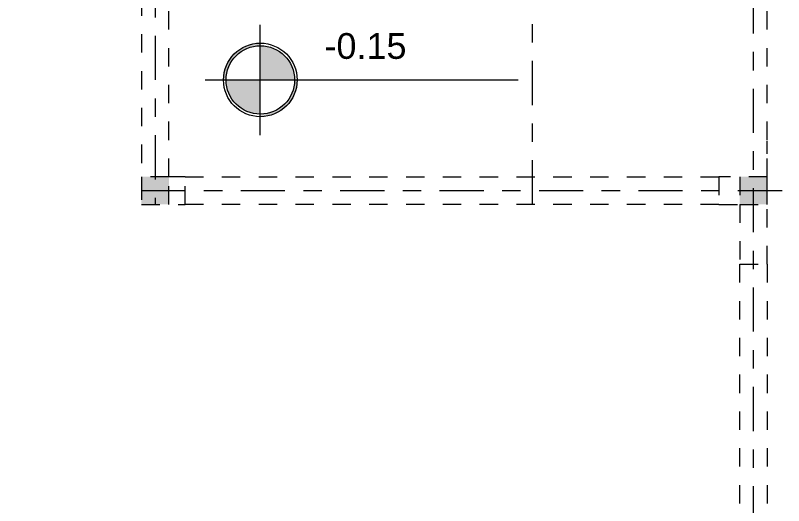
# Model space of a CAD drawing. Header units: millimetres. Extents: x -9559 to 23034, y -7226 to 22400.
# Drawn here: x 255.435 to 259.608, y 53.933 to 56.597 of the extents above; entities that cross this region are included whole.
import ezdxf

# ---------------------------------------------------------------- set-up
doc = ezdxf.new("R2010")
doc.units = ezdxf.units.MM
doc.header["$LTSCALE"] = 0.02
doc.linetypes.add('ACAD_ISO10W100', pattern=[18, 12, -3, 0, -3])
doc.linetypes.add('DASHED2', pattern=[0.375, 0.25, -0.125])
for name, color, linetype, lineweight in [('G-ANNO-DIMS', 252, 'Continuous', 15), ('I-FURN', 9, 'Continuous', 9), ('S-GRID', 253, 'ACAD_ISO10W100', 5)]:
    doc.layers.add(name, color=color, linetype=linetype, lineweight=lineweight)
doc.layers.add('IH-PLANO BASE', color=250, linetype='DASHED2', lineweight=5, transparency=0.55)
doc.styles.add('Arial_4', font='arial.ttf', dxfattribs={"height": 0.105})
doc.styles.get("Standard").update_dxf_attribs({"font": 'GOTHIC.TTF'})
doc.dimstyles.get("Standard").update_dxf_attribs({"dimtxt": 0.18, "dimasz": 0.18, "dimexe": 0.18, "dimexo": 0.0625, "dimgap": 0.09, "dimtad": 0, "dimzin": 3, "dimdsep": 46, "dimtxsty": 'Standard', "dimblk": 'ARCHTICK', "dimcen": 0.09, "dimadec": 0, "dimazin": 0, "dimtfac": 1, "dimtofl": 0, "dimtmove": 0, "dimatfit": 3, "dimldrblk": 'ARCHTICK', "dimfxl": 1, "dimtolj": 1, "dimtzin": 0, "dimarcsym": 0})

# ---------------------------------------------------------------- blocks, each defined once
blk = doc.blocks.new('Cotas de elevación - Cota de elevación - Destino rellenado-10655-Nivel 1')
at = {"transparency": 33554572}
h = blk.add_hatch(color=256, dxfattribs=at)
h.dxf.hatch_style = 1
h.paths.add_polyline_path([(0.002, 0), (0.001859, 0, -0.414214), (0, -0.001859), (0, -0.002, 0.414214)])
h.paths.add_polyline_path([(0, 0.001859), (0, 0.002, 0.414214), (-0.002, 0), (-0.001859, 0, -0.414214)])
h = blk.add_hatch(color=256, dxfattribs=at)
h.dxf.hatch_style = 1
h.paths.add_polyline_path([(0, 0), (-0.001859, 0, 0.414214), (0, -0.001859)])
h.paths.add_polyline_path([(0, 0.001859), (0, 0), (0.001859, 0, 0.414214)])
at = {"layer": 'G-ANNO-DIMS', "lineweight": 20}
h = blk.add_hatch(dxfattribs=at)
h.set_pattern_fill('AR-B88', color=256, scale=0.1)
h.paths.add_polyline_path([(0, 0.001859), (0, 0), (0.001859, 0, 0.414214)])
h.paths.add_polyline_path([(0, 0), (-0.001859, 0, 0.414214), (0, -0.001859)])
h.paths.add_polyline_path([(0.002, 0), (0.001859, 0, -0.414214), (0, -0.001859), (0, -0.002, 0.414214)])
h.paths.add_polyline_path([(0, 0.001859), (0, 0.002, 0.414214), (-0.002, 0), (-0.001859, 0, -0.414214)])
for p, q in [((0, -0.003), (0, 0.003)), ((-0.003, 0), (0.014, 0))]:
    blk.add_line(p, q, dxfattribs=at)
for radius in [0.002, 0.001859]:
    blk.add_circle((0, 0), radius, dxfattribs=at)
blk = doc.blocks.new('_ArchTick')
at = {"color": 0, "linetype": 'ByBlock', "const_width": 0.15}
blk.add_lwpolyline([(-0.5, -0.5), (0.5, 0.5)], dxfattribs=at)
blk = doc.blocks.new('*D583')
at = {"layer": 'I-FURN', "color": 0, "lineweight": -2, "ltscale": 0.2, "transparency": 16777216}
for p, q in [((261.7202, 57.8335), (260.1503, 40.7816)), ((244.7806, 40.214), (259.5281, 40.214))]:
    blk.add_line(p, q, dxfattribs=at)
for start, end in [(84.7398, 111.3549), (153.385, 180)]:
    blk.add_arc((260.0981, 40.214), 0.75, start, end, dxfattribs=at)
at = {"layer": 'I-FURN', "color": 0, "lineweight": -2, "ltscale": 0.2, "transparency": 16777216, "xscale": 0.18, "yscale": 0.18, "zscale": 0.18}
for p, rotation in [((260.1668, 40.9609), 354.7398387423056), ((259.3481, 40.214), 270.0000000000001)]:
    blk.add_blockref('_ArchTick', p, dxfattribs=dict(at, rotation=rotation))
at = {"layer": 'I-FURN', "color": 0, "ltscale": 0.2, "transparency": 16777216, "insert": (259.5926, 40.7681), "char_height": 0.18, "attachment_point": 5, "rotation": 42.3699}
blk.add_mtext('\\A1;95°', dxfattribs=at)
blk = doc.blocks.new('*D584')
at = {"layer": 'I-FURN', "color": 0, "lineweight": -2, "ltscale": 0.2, "transparency": 16777216}
for p, q in [((244.7806, 57.8342), (261.156, 57.8937)), ((260.2752, 40.2763), (261.6792, 57.3277))]:
    blk.add_line(p, q, dxfattribs=at)
for start, end in [(180.2081, 201.5802), (243.9209, 265.2931)]:
    blk.add_arc((261.726, 57.8958), 0.75, start, end, dxfattribs=at)
at = {"layer": 'I-FURN', "color": 0, "lineweight": -2, "ltscale": 0.2, "transparency": 16777216, "xscale": 0.18, "yscale": 0.18, "zscale": 0.18}
for p, rotation in [((260.976, 57.8931), 90.20805555555597), ((261.6644, 57.1483), 355.2930766759017)]:
    blk.add_blockref('_ArchTick', p, dxfattribs=dict(at, rotation=rotation))
at = {"layer": 'I-FURN', "color": 0, "ltscale": 0.2, "transparency": 16777216, "insert": (261.1752, 57.3867), "char_height": 0.18, "attachment_point": 5, "rotation": 312.7506}
blk.add_mtext('\\A1;85°', dxfattribs=at)
blk = doc.blocks.new('*D585')
at = {"layer": 'I-FURN', "color": 0, "lineweight": -2, "ltscale": 0.2, "transparency": 16777216}
for p, q in [((261.6635, 57.8956), (245.2881, 57.8361)), ((244.7181, 40.2765), (244.7181, 57.264))]:
    blk.add_line(p, q, dxfattribs=at)
for start, end in [(336.1191, 0.2081), (270, 294.089)]:
    blk.add_arc((244.7181, 57.834), 0.75, start, end, dxfattribs=at)
at = {"layer": 'I-FURN', "color": 0, "lineweight": -2, "ltscale": 0.2, "transparency": 16777216, "xscale": 0.18, "yscale": 0.18, "zscale": 0.18}
for p, rotation in [((245.4681, 57.8367), 90.20805555555592), ((244.7181, 57.084), 180.0000000000019)]:
    blk.add_blockref('_ArchTick', p, dxfattribs=dict(at, rotation=rotation))
at = {"layer": 'I-FURN', "color": 0, "ltscale": 0.2, "transparency": 16777216, "insert": (245.2494, 57.3047), "char_height": 0.18, "attachment_point": 5, "rotation": 45.104}
blk.add_mtext('\\A1;90°', dxfattribs=at)
blk = doc.blocks.new('*D586')
at = {"layer": 'I-FURN', "color": 0, "lineweight": -2, "ltscale": 0.2, "transparency": 16777216}
for p, q in [((244.7181, 57.7715), (244.7181, 40.784)), ((260.0356, 40.214), (245.2881, 40.214))]:
    blk.add_line(p, q, dxfattribs=at)
for start, end in [(66.0151, 90), (0, 23.9849)]:
    blk.add_arc((244.7181, 40.214), 0.75, start, end, dxfattribs=at)
at = {"layer": 'I-FURN', "color": 0, "lineweight": -2, "ltscale": 0.2, "transparency": 16777216, "xscale": 0.18, "yscale": 0.18, "zscale": 0.18}
for p, rotation in [((244.7181, 40.964), 180.0000000000017), ((245.4681, 40.214), 270.0000000000002)]:
    blk.add_blockref('_ArchTick', p, dxfattribs=dict(at, rotation=rotation))
at = {"layer": 'I-FURN', "color": 0, "ltscale": 0.2, "transparency": 16777216, "insert": (245.2484, 40.7443), "char_height": 0.18, "attachment_point": 5, "rotation": 315}
blk.add_mtext('\\A1;90°', dxfattribs=at)

msp = doc.modelspace()

# ---------------------------------------------------------------- hatches: boundary and pattern name
at = {"layer": 'IH-PLANO BASE'}
for points in [[(256.1196, 55.5697), (256.2696, 55.5697), (256.2696, 55.7197), (256.1196, 55.7197), (256.1196, 55.5908)], [(259.3696, 55.5697), (259.5196, 55.5697), (259.5196, 55.7197), (259.3696, 55.7197), (259.3696, 55.5908)]]:
    msp.add_hatch(color=256, dxfattribs=at).paths.add_polyline_path(points)

# ---------------------------------------------------------------- linework, layer by layer
for p, q in [((256.2696, 55.7197), (256.2696, 57.8447)), ((259.5196, 55.7197), (259.5196, 57.8447)), ((256.1196, 57.6947), (256.1196, 55.5697)), ((259.5196, 55.2447), (259.5196, 55.9136)), ((256.2696, 55.7197), (256.1196, 55.7197)), ((256.1196, 55.7197), (256.1196, 55.5697)), ((256.3571, 55.7197), (256.2696, 55.7197)), ((256.2696, 55.5697), (256.2696, 55.7197)), ((256.3571, 55.5697), (256.3571, 55.7197)), ((256.3571, 55.7197), (259.2571, 55.7197)), ((259.5196, 55.7197), (259.2571, 55.7197)), ((259.2571, 55.7197), (259.2571, 55.5697)), ((259.5196, 55.7197), (259.3696, 55.7197)), ((259.3696, 55.7197), (259.3696, 55.5697)), ((259.5196, 55.5697), (259.5196, 55.7197)), ((256.1196, 55.5697), (256.3571, 55.5697)), ((256.1196, 55.5697), (256.2696, 55.5697)), ((259.2571, 55.5697), (256.3571, 55.5697)), ((259.2571, 55.5697), (259.3696, 55.5697)), ((259.3696, 55.5697), (259.3696, 55.2447)), ((259.3696, 55.5697), (259.5196, 55.5697)), ((259.3696, 55.2447), (259.5196, 55.2447)), ((259.3696, 52.7447), (259.3696, 55.2447)), ((259.5196, 55.2447), (259.5196, 52.7447))]:
    msp.add_line(p, q, dxfattribs=at)
at = {"layer": 'S-GRID'}
for p, q in [((258.2446, 55.5697), (258.2446, 60.9813)), ((259.4446, 39.2183), (259.4446, 60.3463)), ((256.1946, 60.266), (256.1946, 55.5697)), ((256.1196, 55.6447), (261.5537, 55.6447))]:
    msp.add_line(p, q, dxfattribs=at)

# ---------------------------------------------------------------- block references
at = {"layer": 'IH-PLANO BASE', "xscale": 99.99999999999993, "yscale": 99.99999999999993, "zscale": 99.99999999999993}
msp.add_blockref('Cotas de elevación - Cota de elevación - Destino rellenado-10655-Nivel 1', (256.7658, 56.2463), dxfattribs=at)

# ---------------------------------------------------------------- next in the draw order: texts
at = {"layer": 'IH-PLANO BASE', "insert": (257.1141, 56.5008), "char_height": 0.14, "width": 0.533043, "attachment_point": 1, "line_spacing_factor": 0.941778, "style": 'Arial_4', "bg_fill": 3, "box_fill_scale": 1.25, "bg_fill_color": 256, "bg_fill_true_color": 13158600, "bg_fill_transparency": 0}
msp.add_mtext('-0.15', dxfattribs=at)

# ---------------------------------------------------------------- next in the draw order: dimensions: what is measured, and where the dimension line sits
at = {"layer": 'I-FURN', "ltscale": 0.2}
for base, center, p1, p2, picture, middle in [((261.0673, 57.5371), (261.726, 57.8958), (260.2701, 40.214), (244.7181, 57.834), '*D584', (261.1752, 57.3867)), ((245.0939, 57.185), (244.7181, 57.834), (261.726, 57.8958), (244.7181, 40.214), '*D585', (245.2494, 57.3047)), ((259.7635, 40.8853), (260.0981, 40.214), (244.7181, 40.214), (261.726, 57.8958), '*D583', (259.5926, 40.7681)), ((245.3676, 40.589), (244.7181, 40.214), (244.7181, 57.834), (260.0981, 40.214), '*D586', (245.2484, 40.7443))]:
    dim = msp.add_angular_dim_3p(base=base, center=center, p1=p1, p2=p2, dimstyle='Standard', dxfattribs=at)
    dim.commit()
    dim.dimension.update_dxf_attribs({"geometry": picture, "text_midpoint": middle})

doc.saveas('drawing.dxf')
